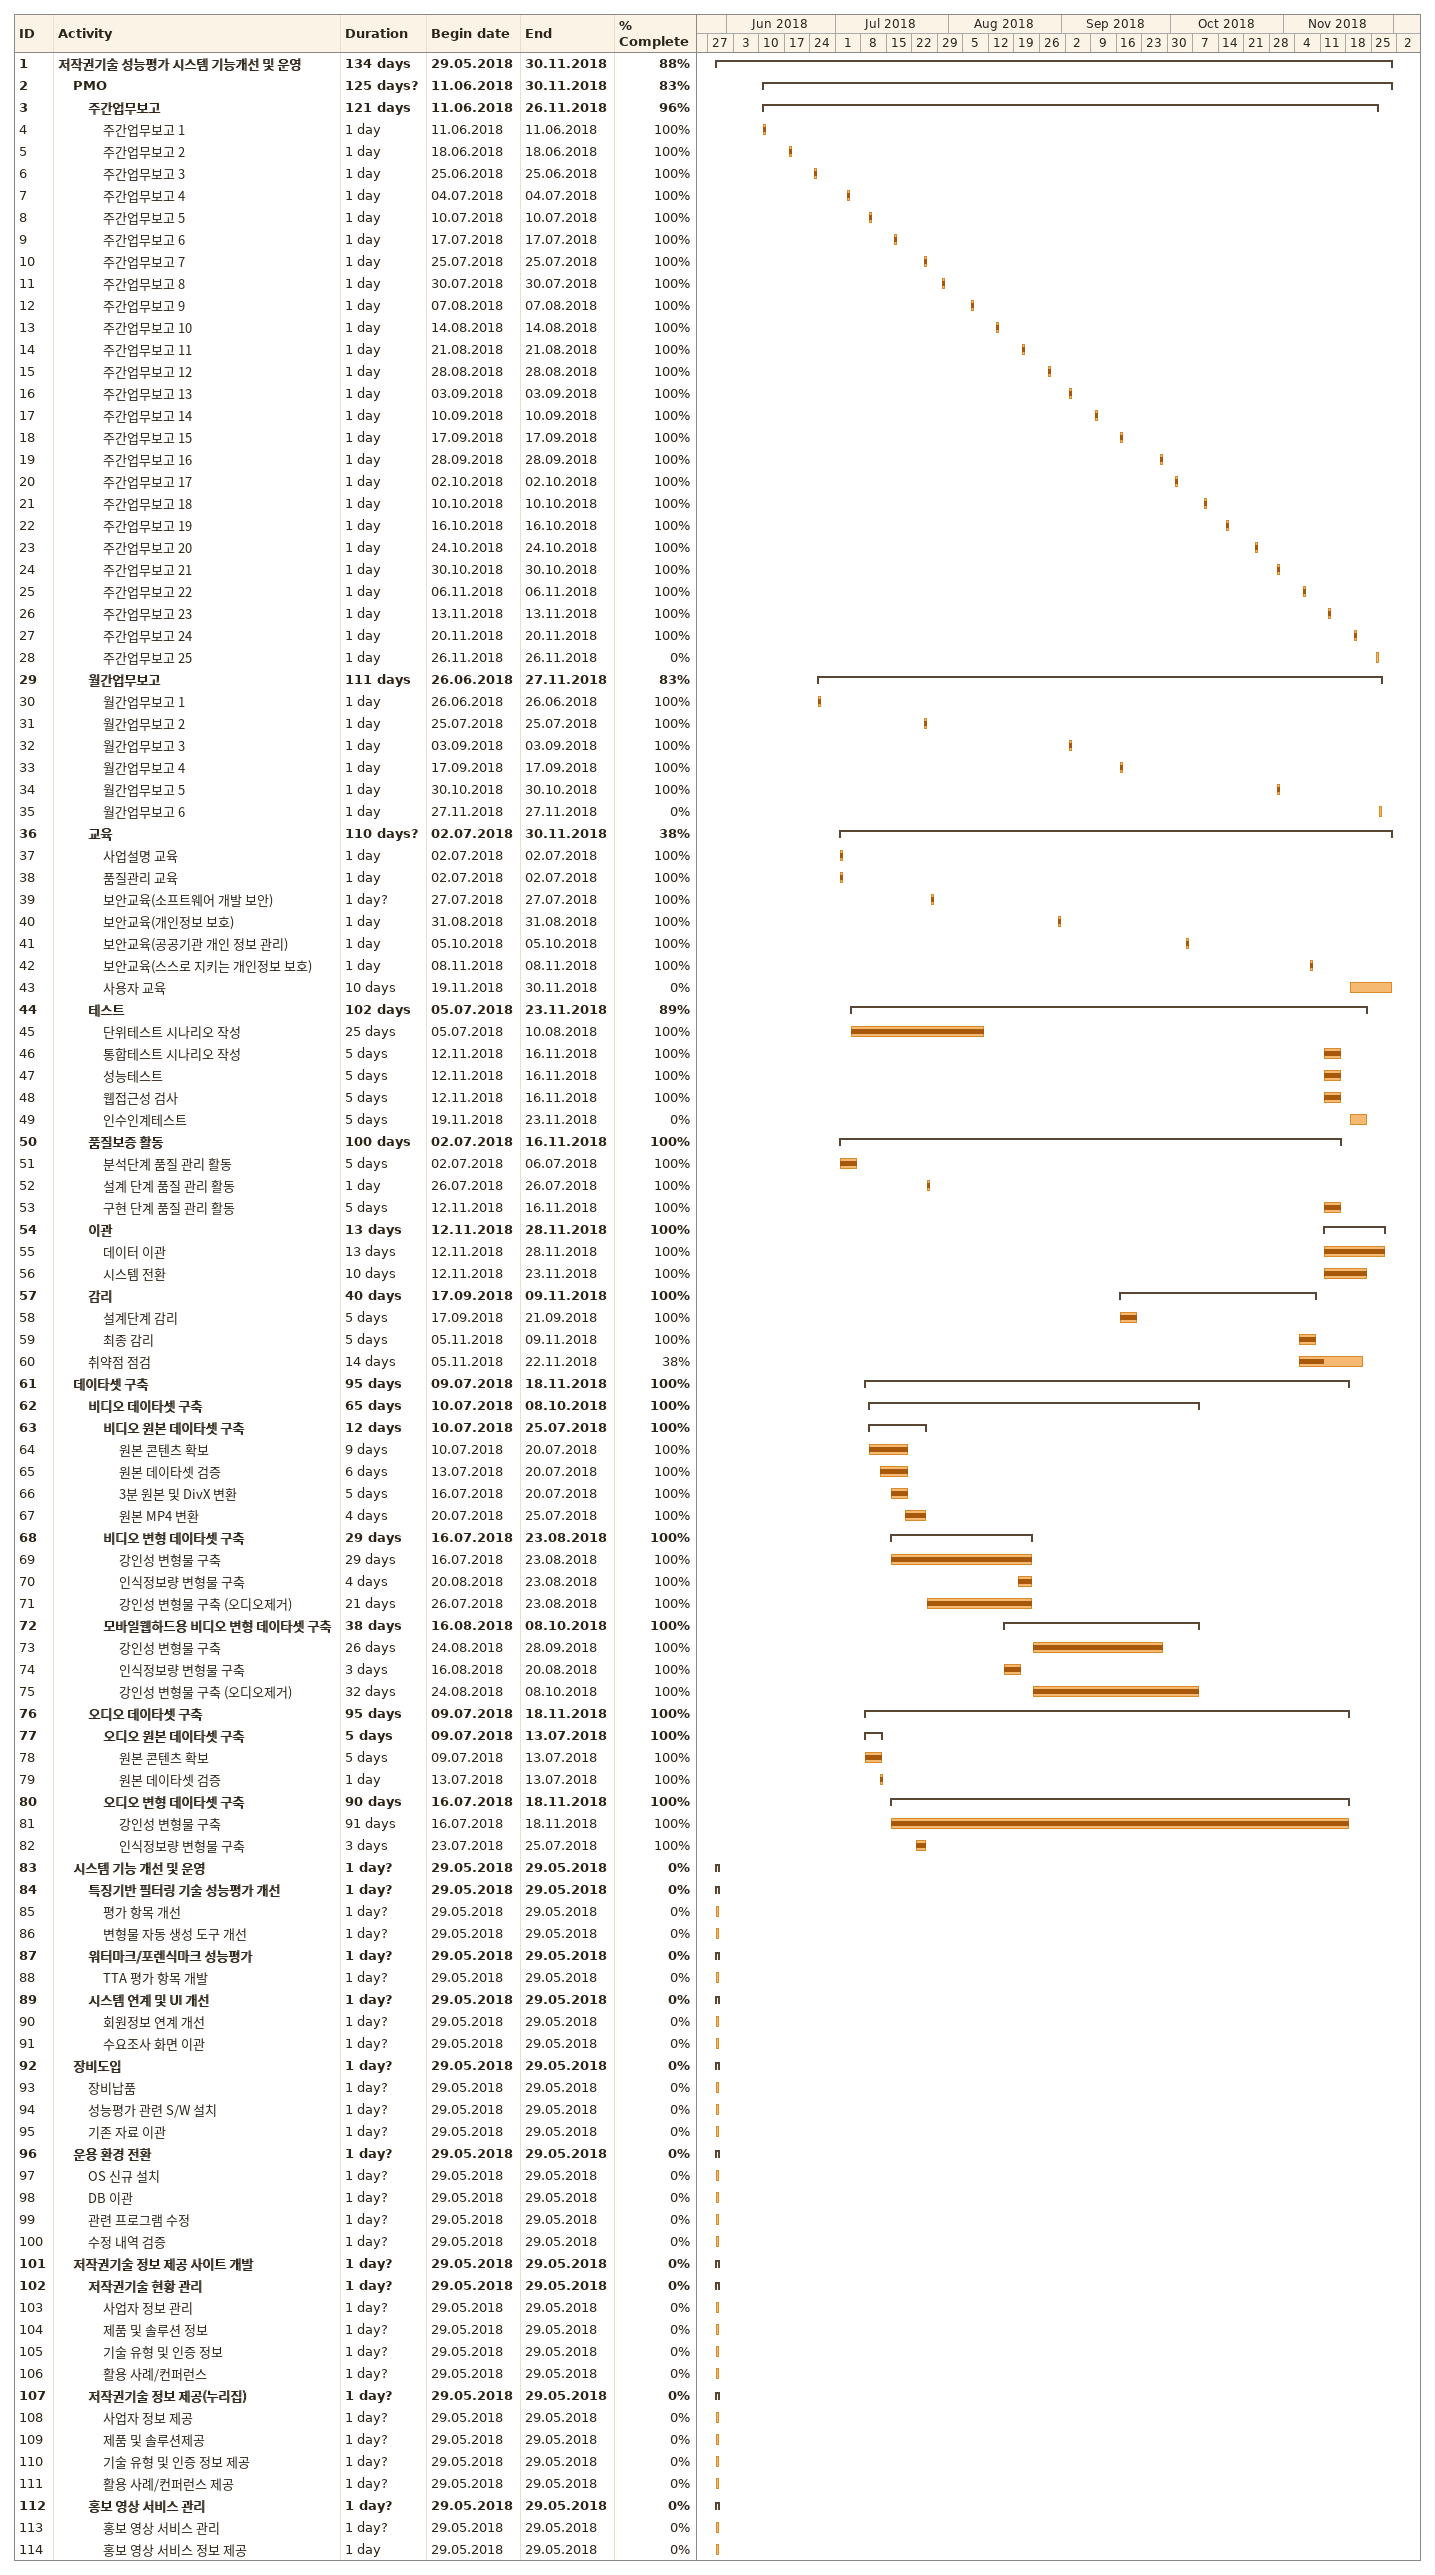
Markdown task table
| ID | Level | Task | Duration | Start | Finish | % complete |
|---|---|---|---|---|---|---|
| 1 | 1 | **저작권기술 성능평가 시스템 기능개선 및 운영** | 134d | 2018-05-29 | 2018-11-30 | 88 |
| 2 | 2 | **PMO** | 125d? | 2018-06-11 | 2018-11-30 | 83 |
| 3 | 3 | **주간업무보고** | 121d | 2018-06-11 | 2018-11-26 | 96 |
| 4 | 4 | 주간업무보고 1 | 1d | 2018-06-11 | 2018-06-11 | 100 |
| 5 | 4 | 주간업무보고 2 | 1d | 2018-06-18 | 2018-06-18 | 100 |
| 6 | 4 | 주간업무보고 3 | 1d | 2018-06-25 | 2018-06-25 | 100 |
| 7 | 4 | 주간업무보고 4 | 1d | 2018-07-04 | 2018-07-04 | 100 |
| 8 | 4 | 주간업무보고 5 | 1d | 2018-07-10 | 2018-07-10 | 100 |
| 9 | 4 | 주간업무보고 6 | 1d | 2018-07-17 | 2018-07-17 | 100 |
| 10 | 4 | 주간업무보고 7 | 1d | 2018-07-25 | 2018-07-25 | 100 |
| 11 | 4 | 주간업무보고 8 | 1d | 2018-07-30 | 2018-07-30 | 100 |
| 12 | 4 | 주간업무보고 9 | 1d | 2018-08-07 | 2018-08-07 | 100 |
| 13 | 4 | 주간업무보고 10 | 1d | 2018-08-14 | 2018-08-14 | 100 |
| 14 | 4 | 주간업무보고 11 | 1d | 2018-08-21 | 2018-08-21 | 100 |
| 15 | 4 | 주간업무보고 12 | 1d | 2018-08-28 | 2018-08-28 | 100 |
| 16 | 4 | 주간업무보고 13 | 1d | 2018-09-03 | 2018-09-03 | 100 |
| 17 | 4 | 주간업무보고 14 | 1d | 2018-09-10 | 2018-09-10 | 100 |
| 18 | 4 | 주간업무보고 15 | 1d | 2018-09-17 | 2018-09-17 | 100 |
| 19 | 4 | 주간업무보고 16 | 1d | 2018-09-28 | 2018-09-28 | 100 |
| 20 | 4 | 주간업무보고 17 | 1d | 2018-10-02 | 2018-10-02 | 100 |
| 21 | 4 | 주간업무보고 18 | 1d | 2018-10-10 | 2018-10-10 | 100 |
| 22 | 4 | 주간업무보고 19 | 1d | 2018-10-16 | 2018-10-16 | 100 |
| 23 | 4 | 주간업무보고 20 | 1d | 2018-10-24 | 2018-10-24 | 100 |
| 24 | 4 | 주간업무보고 21 | 1d | 2018-10-30 | 2018-10-30 | 100 |
| 25 | 4 | 주간업무보고 22 | 1d | 2018-11-06 | 2018-11-06 | 100 |
| 26 | 4 | 주간업무보고 23 | 1d | 2018-11-13 | 2018-11-13 | 100 |
| 27 | 4 | 주간업무보고 24 | 1d | 2018-11-20 | 2018-11-20 | 100 |
| 28 | 4 | 주간업무보고 25 | 1d | 2018-11-26 | 2018-11-26 | 0 |
| 29 | 3 | **월간업무보고** | 111d | 2018-06-26 | 2018-11-27 | 83 |
| 30 | 4 | 월간업무보고 1 | 1d | 2018-06-26 | 2018-06-26 | 100 |
| 31 | 4 | 월간업무보고 2 | 1d | 2018-07-25 | 2018-07-25 | 100 |
| 32 | 4 | 월간업무보고 3 | 1d | 2018-09-03 | 2018-09-03 | 100 |
| 33 | 4 | 월간업무보고 4 | 1d | 2018-09-17 | 2018-09-17 | 100 |
| 34 | 4 | 월간업무보고 5 | 1d | 2018-10-30 | 2018-10-30 | 100 |
| 35 | 4 | 월간업무보고 6 | 1d | 2018-11-27 | 2018-11-27 | 0 |
| 36 | 3 | **교육** | 110d? | 2018-07-02 | 2018-11-30 | 38 |
| 37 | 4 | 사업설명 교육 | 1d | 2018-07-02 | 2018-07-02 | 100 |
| 38 | 4 | 품질관리 교육 | 1d | 2018-07-02 | 2018-07-02 | 100 |
| 39 | 4 | 보안교육(소프트웨어 개발 보안) | 1d? | 2018-07-27 | 2018-07-27 | 100 |
| 40 | 4 | 보안교육(개인정보 보호) | 1d | 2018-08-31 | 2018-08-31 | 100 |
| 41 | 4 | 보안교육(공공기관 개인 정보 관리) | 1d | 2018-10-05 | 2018-10-05 | 100 |
| 42 | 4 | 보안교육(스스로 지키는 개인정보 보호) | 1d | 2018-11-08 | 2018-11-08 | 100 |
| 43 | 4 | 사용자 교육 | 10d | 2018-11-19 | 2018-11-30 | 0 |
| 44 | 3 | **테스트** | 102d | 2018-07-05 | 2018-11-23 | 89 |
| 45 | 4 | 단위테스트 시나리오 작성 | 25d | 2018-07-05 | 2018-08-10 | 100 |
| 46 | 4 | 통합테스트 시나리오 작성 | 5d | 2018-11-12 | 2018-11-16 | 100 |
| 47 | 4 | 성능테스트 | 5d | 2018-11-12 | 2018-11-16 | 100 |
| 48 | 4 | 웹접근성 검사 | 5d | 2018-11-12 | 2018-11-16 | 100 |
| 49 | 4 | 인수인계테스트 | 5d | 2018-11-19 | 2018-11-23 | 0 |
| 50 | 3 | **품질보증 활동** | 100d | 2018-07-02 | 2018-11-16 | 100 |
| 51 | 4 | 분석단계 품질 관리 활동 | 5d | 2018-07-02 | 2018-07-06 | 100 |
| 52 | 4 | 설계 단계 품질 관리 활동 | 1d | 2018-07-26 | 2018-07-26 | 100 |
| 53 | 4 | 구현 단계 품질 관리 활동 | 5d | 2018-11-12 | 2018-11-16 | 100 |
| 54 | 3 | **이관** | 13d | 2018-11-12 | 2018-11-28 | 100 |
| 55 | 4 | 데이터 이관 | 13d | 2018-11-12 | 2018-11-28 | 100 |
| 56 | 4 | 시스템 전환 | 10d | 2018-11-12 | 2018-11-23 | 100 |
| 57 | 3 | **감리** | 40d | 2018-09-17 | 2018-11-09 | 100 |
| 58 | 4 | 설계단계 감리 | 5d | 2018-09-17 | 2018-09-21 | 100 |
| 59 | 4 | 최종 감리 | 5d | 2018-11-05 | 2018-11-09 | 100 |
| 60 | 3 | 취약점 점검 | 14d | 2018-11-05 | 2018-11-22 | 38 |
| 61 | 2 | **데이타셋 구축** | 95d | 2018-07-09 | 2018-11-18 | 100 |
| 62 | 3 | **비디오 데이타셋 구축** | 65d | 2018-07-10 | 2018-10-08 | 100 |
| 63 | 4 | **비디오 원본 데이타셋 구축** | 12d | 2018-07-10 | 2018-07-25 | 100 |
| 64 | 5 | 원본 콘텐츠 확보 | 9d | 2018-07-10 | 2018-07-20 | 100 |
| 65 | 5 | 원본 데이타셋 검증 | 6d | 2018-07-13 | 2018-07-20 | 100 |
| 66 | 5 | 3분 원본 및 DivX 변환 | 5d | 2018-07-16 | 2018-07-20 | 100 |
| 67 | 5 | 원본 MP4 변환 | 4d | 2018-07-20 | 2018-07-25 | 100 |
| 68 | 4 | **비디오 변형 데이타셋 구축** | 29d | 2018-07-16 | 2018-08-23 | 100 |
| 69 | 5 | 강인성 변형물 구축 | 29d | 2018-07-16 | 2018-08-23 | 100 |
| 70 | 5 | 인식정보량 변형물 구축 | 4d | 2018-08-20 | 2018-08-23 | 100 |
| 71 | 5 | 강인성 변형물 구축 (오디오제거) | 21d | 2018-07-26 | 2018-08-23 | 100 |
| 72 | 4 | **모바일웹하드용 비디오 변형 데이타셋 구축** | 38d | 2018-08-16 | 2018-10-08 | 100 |
| 73 | 5 | 강인성 변형물 구축 | 26d | 2018-08-24 | 2018-09-28 | 100 |
| 74 | 5 | 인식정보량 변형물 구축 | 3d | 2018-08-16 | 2018-08-20 | 100 |
| 75 | 5 | 강인성 변형물 구축 (오디오제거) | 32d | 2018-08-24 | 2018-10-08 | 100 |
| 76 | 3 | **오디오 데이타셋 구축** | 95d | 2018-07-09 | 2018-11-18 | 100 |
| 77 | 4 | **오디오 원본 데이타셋 구축** | 5d | 2018-07-09 | 2018-07-13 | 100 |
| 78 | 5 | 원본 콘텐츠 확보 | 5d | 2018-07-09 | 2018-07-13 | 100 |
| 79 | 5 | 원본 데이타셋 검증 | 1d | 2018-07-13 | 2018-07-13 | 100 |
| 80 | 4 | **오디오 변형 데이타셋 구축** | 90d | 2018-07-16 | 2018-11-18 | 100 |
| 81 | 5 | 강인성 변형물 구축 | 91d | 2018-07-16 | 2018-11-18 | 100 |
| 82 | 5 | 인식정보량 변형물 구축 | 3d | 2018-07-23 | 2018-07-25 | 100 |
| 83 | 2 | **시스템 기능 개선 및 운영** | 1d? | 2018-05-29 | 2018-05-29 | 0 |
| 84 | 3 | **특징기반 필터링 기술 성능평가 개선** | 1d? | 2018-05-29 | 2018-05-29 | 0 |
| 85 | 4 | 평가 항목 개선 | 1d? | 2018-05-29 | 2018-05-29 | 0 |
| 86 | 4 | 변형물 자동 생성 도구 개선 | 1d? | 2018-05-29 | 2018-05-29 | 0 |
| 87 | 3 | **워터마크/포렌식마크 성능평가** | 1d? | 2018-05-29 | 2018-05-29 | 0 |
| 88 | 4 | TTA 평가 항목 개발 | 1d? | 2018-05-29 | 2018-05-29 | 0 |
| 89 | 3 | **시스템 연계 및 UI 개선** | 1d? | 2018-05-29 | 2018-05-29 | 0 |
| 90 | 4 | 회원정보 연계 개선 | 1d? | 2018-05-29 | 2018-05-29 | 0 |
| 91 | 4 | 수요조사 화면 이관 | 1d? | 2018-05-29 | 2018-05-29 | 0 |
| 92 | 2 | **장비도입** | 1d? | 2018-05-29 | 2018-05-29 | 0 |
| 93 | 3 | 장비납품 | 1d? | 2018-05-29 | 2018-05-29 | 0 |
| 94 | 3 | 성능평가 관련 S/W 설치 | 1d? | 2018-05-29 | 2018-05-29 | 0 |
| 95 | 3 | 기존 자료 이관 | 1d? | 2018-05-29 | 2018-05-29 | 0 |
| 96 | 2 | **운용 환경 전환** | 1d? | 2018-05-29 | 2018-05-29 | 0 |
| 97 | 3 | OS 신규 설치 | 1d? | 2018-05-29 | 2018-05-29 | 0 |
| 98 | 3 | DB 이관 | 1d? | 2018-05-29 | 2018-05-29 | 0 |
| 99 | 3 | 관련 프로그램 수정 | 1d? | 2018-05-29 | 2018-05-29 | 0 |
| 100 | 3 | 수정 내역 검증 | 1d? | 2018-05-29 | 2018-05-29 | 0 |
| 101 | 2 | **저작권기술 정보 제공 사이트 개발** | 1d? | 2018-05-29 | 2018-05-29 | 0 |
| 102 | 3 | **저작권기술 현황 관리** | 1d? | 2018-05-29 | 2018-05-29 | 0 |
| 103 | 4 | 사업자 정보 관리 | 1d? | 2018-05-29 | 2018-05-29 | 0 |
| 104 | 4 | 제품 및 솔루션 정보 | 1d? | 2018-05-29 | 2018-05-29 | 0 |
| 105 | 4 | 기술 유형 및 인증 정보 | 1d? | 2018-05-29 | 2018-05-29 | 0 |
| 106 | 4 | 활용 사례/컨퍼런스 | 1d? | 2018-05-29 | 2018-05-29 | 0 |
| 107 | 3 | **저작권기술 정보 제공(누리집)** | 1d? | 2018-05-29 | 2018-05-29 | 0 |
| 108 | 4 | 사업자 정보 제공 | 1d? | 2018-05-29 | 2018-05-29 | 0 |
| 109 | 4 | 제품 및 솔루션제공 | 1d? | 2018-05-29 | 2018-05-29 | 0 |
| 110 | 4 | 기술 유형 및 인증 정보 제공 | 1d? | 2018-05-29 | 2018-05-29 | 0 |
| 111 | 4 | 활용 사례/컨퍼런스 제공 | 1d? | 2018-05-29 | 2018-05-29 | 0 |
| 112 | 3 | **홍보 영상 서비스 관리** | 1d? | 2018-05-29 | 2018-05-29 | 0 |
| 113 | 4 | 홍보 영상 서비스 관리 | 1d? | 2018-05-29 | 2018-05-29 | 0 |
| 114 | 4 | 홍보 영상 서비스 정보 제공 | 1d | 2018-05-29 | 2018-05-29 | 0 |
